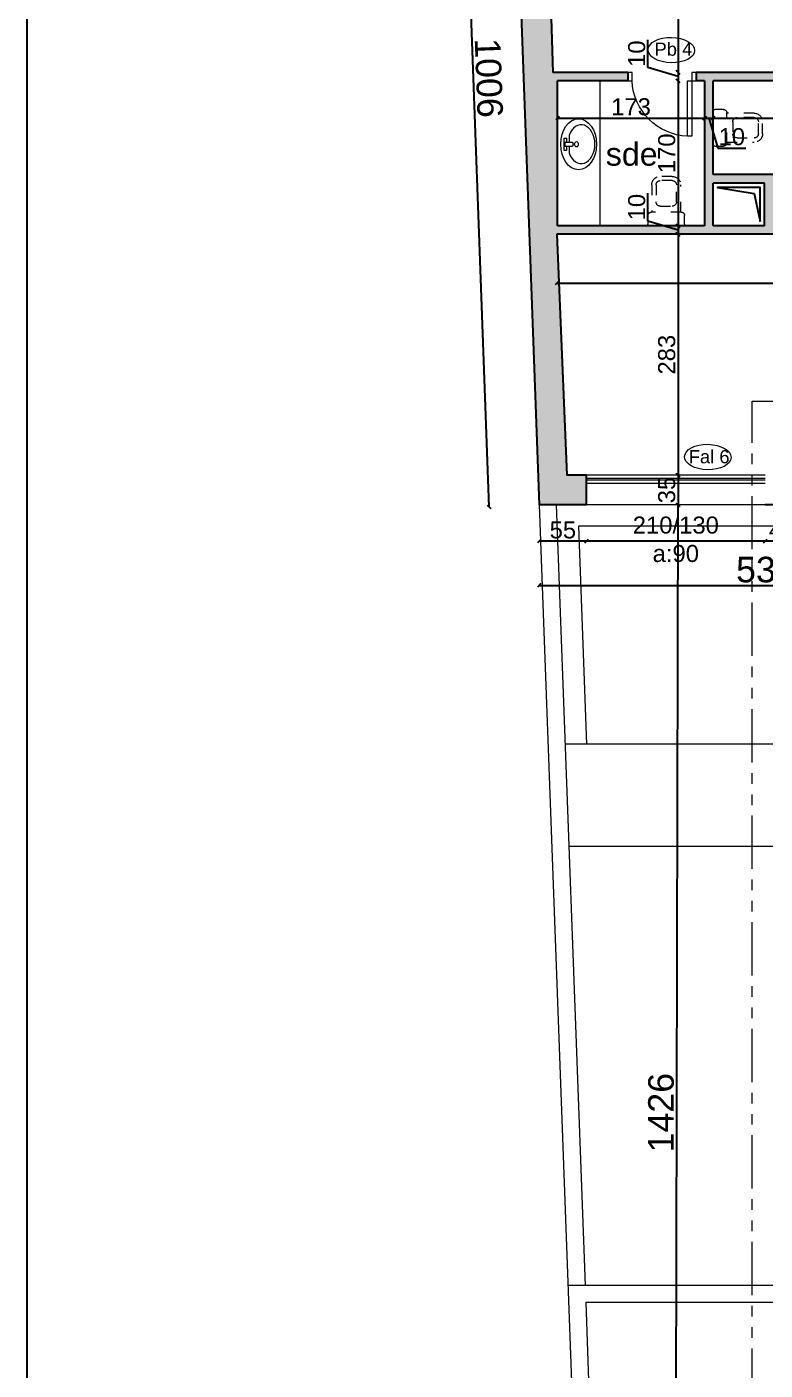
# Model space of a CAD drawing. Header units: millimetres. Extents: x 2804 to 3317, y 6834 to 7064.
# Drawn here: x 2840.41 to 2849.06, y 6885.93 to 6901.69 of the extents above; entities that cross this region are included whole.
import ezdxf

# ---------------------------------------------------------------- set-up
doc = ezdxf.new("R2010")
doc.units = ezdxf.units.MM
doc.header["$PDMODE"] = 1
doc.linetypes.add('ACAD_ISO03W100', pattern=[30, 12, -18])
doc.linetypes.add('PHANTOM2', pattern=[1.25, 0.625, -0.125, 0.125, -0.125, 0.125, -0.125])
for name, color, linetype, lineweight in [('cotation', 3, 'Continuous', 30), ('menuise', 50, 'Continuous', 18), ('texte', 3, 'Continuous', 9), ('zin fin', 6, 'Continuous', 9), ('Zin inter', 80, 'ACAD_ISO03W100', 5), ('zin menuiserie', 150, 'Continuous', 5), ('Zin mur', 30, 'Continuous', 30), ('zin sanit', 150, 'Continuous', 5)]:
    doc.layers.add(name, color=color, linetype=linetype, lineweight=lineweight)
doc.layers.add('zin hatch mur', color=8, linetype='Continuous')
doc.layers.add('zin texte', color=33, linetype='Continuous')
doc.styles.add('ARIAL', font='arial.ttf')
doc.styles.add('PsikTxtStyle', font='arial.ttf')
doc.styles.get("Standard").update_dxf_attribs({"font": 'arial.ttf'})
doc.dimstyles.new('cotation 100', dxfattribs={"dimtxt": 0.2, "dimasz": 0.04, "dimexe": 0, "dimexo": 0, "dimgap": 0.03, "dimtad": 1, "dimdec": 0, "dimlfac": 100, "dimdsep": 46, "dimtxsty": 'ARIAL', "dimblk": 'OBLIQUE', "dimcen": 0.09, "dimse1": 1, "dimse2": 1, "dimclrd": 256, "dimclre": 256, "dimclrt": 256, "dimadec": 3, "dimazin": 2, "dimtfac": 1, "dimtdec": 0, "dimtofl": 0, "dimtmove": 1, "dimatfit": 3, "dimfxl": 0, "dimtolj": 1, "dimtzin": 0, "dimlwd": -1, "dimlwe": -1, "dimarcsym": 0})

# ---------------------------------------------------------------- blocks, each defined once
blk = doc.blocks.new('C3A7SB3P')
at = {"layer": 'zin sanit', "linetype": 'ByBlock'}
for p, q in [((0, -19.5), (0, 19.5)), ((0, -17), (0, 17)), ((2, 21.5), (12, 21.5)), ((16, 17.5), (16, -17.5)), ((16, 17), (48, 17)), ((23, -7), (23, 7)), ((28, 12), (48, 12)), ((53, 7), (53, -7)), ((58, 7), (58, -7)), ((48, -12), (28, -12)), ((12, -21.5), (2, -21.5)), ((48, -17), (16, -17))]:
    blk.add_line(p, q, dxfattribs=at)
for centre, radius, start, end in [((2, 19.5), 2, 90, 180), ((12, 17.5), 4, 0, 90), ((48, 7), 10, 0, 90), ((28, 7), 5, 90, 180), ((48, 7), 5, 0, 90), ((28, -7), 5, 180, 270), ((48, -7), 5, 270, 0), ((48, -7), 10, 270, 0), ((2, -19.5), 2, 180, 270), ((12, -17.5), 4, 270, 0)]:
    blk.add_arc(centre, radius, start, end, dxfattribs=at)
blk = doc.blocks.new('P70')
at = {"layer": 'zin menuiserie'}
for p, q in [((0, 650), (0, 0)), ((50, 650), (0, 650)), ((50, 0), (50, 650)), ((-700, 0), (-650, 0)), ((-700, -100), (-700, 0)), ((-650, 0), (-650, -100)), ((0, 0), (100, 0)), ((50, -100), (50, 0)), ((100, 0), (100, -100)), ((-650, -100), (-700, -100)), ((100, -100), (50, -100))]:
    blk.add_line(p, q, dxfattribs=at)
blk.add_arc((31, -31), 682, 92.6275, 177.3725, dxfattribs=at)
blk = doc.blocks.new('lll')
at = {"layer": 'zin sanit'}
for p, q in [((2861.728, 7185.894), (2861.663, 7185.894)), ((2861.686, 7185.944), (2861.809, 7185.944)), ((2861.686, 7185.919), (2861.686, 7185.944)), ((2861.728, 7185.919), (2861.686, 7185.919)), ((2861.768, 7185.937), (2861.728, 7185.937)), ((2861.728, 7185.937), (2861.728, 7185.861)), ((2861.768, 7185.937), (2861.768, 7185.861)), ((2861.809, 7185.919), (2861.768, 7185.919)), ((2861.832, 7185.894), (2861.768, 7185.894)), ((2861.809, 7185.944), (2861.809, 7185.919))]:
    blk.add_line(p, q, dxfattribs=at)
for centre, major_axis, start_param, end_param in [((2861.748, 7185.801), (0.25, 0), 4.712389, 10.995574), ((2861.748, 7185.775), (0.19, 0), 2.032408, 7.39237), ((2861.748, 7185.823), (-0.0258, 0), 1.570796326798575, 7.853981633978161), ((2861.748, 7185.87), (0.0235, 0), 3.694408, 5.73037)]:
    blk.add_ellipse(centre, major_axis=major_axis, ratio=0.7, start_param=start_param, end_param=end_param, dxfattribs=at)
blk = doc.blocks.new('_Oblique')
at = {"color": 0, "linetype": 'ByBlock', "lineweight": -2}
blk.add_line((-0.5, -0.5), (0.5, 0.5), dxfattribs=at)
blk = doc.blocks.new('*D159')
at = {"layer": 'cotation', "transparency": 16777216}
blk.add_line((2848.042, 6905.68), (2848.042, 6901.152), dxfattribs=at)
at = {"layer": 'Defpoints', "color": 0, "transparency": 16777216}
for p in [(2847.89, 6905.68), (2847.889, 6901.152), (2848.042, 6901.152)]:
    blk.add_point(p, dxfattribs=at)
at = {"layer": 'cotation', "transparency": 16777216, "xscale": 0.04, "yscale": 0.04, "zscale": 0.04}
for p, rotation in [((2848.042, 6905.68), 90), ((2848.042, 6901.152), 270)]:
    blk.add_blockref('_Oblique', p, dxfattribs=dict(at, rotation=rotation))
at = {"layer": 'cotation', "transparency": 16777216, "insert": (2847.91, 6903.416), "char_height": 0.2, "attachment_point": 5, "rotation": 90, "style": 'ARIAL'}
blk.add_mtext('\\A1;453', dxfattribs=at)
blk = doc.blocks.new('*D160')
at = {"layer": 'cotation', "transparency": 16777216}
blk.add_line((2848.042, 6899.252), (2848.042, 6896.427), dxfattribs=at)
at = {"layer": 'Defpoints', "color": 0, "transparency": 16777216}
for p in [(2848.042, 6899.252), (2848.042, 6896.427), (2848.042, 6896.427)]:
    blk.add_point(p, dxfattribs=at)
at = {"layer": 'cotation', "transparency": 16777216, "xscale": 0.04, "yscale": 0.04, "zscale": 0.04}
for p, rotation in [((2848.042, 6899.252), 90), ((2848.042, 6896.427), 270)]:
    blk.add_blockref('_Oblique', p, dxfattribs=dict(at, rotation=rotation))
at = {"layer": 'cotation', "transparency": 16777216, "insert": (2847.91, 6897.84), "char_height": 0.2, "attachment_point": 5, "rotation": 90, "style": 'ARIAL'}
blk.add_mtext('\\A1;283', dxfattribs=at)
blk = doc.blocks.new('*D165')
at = {"layer": 'cotation', "transparency": 16777216}
blk.add_line((2848.042, 6901.052), (2848.042, 6899.352), dxfattribs=at)
at = {"layer": 'Defpoints', "color": 0, "transparency": 16777216}
for p in [(2848.042, 6901.052), (2848.042, 6899.352), (2848.042, 6899.352)]:
    blk.add_point(p, dxfattribs=at)
at = {"layer": 'cotation', "transparency": 16777216, "xscale": 0.04, "yscale": 0.04, "zscale": 0.04}
for p, rotation in [((2848.042, 6901.052), 90), ((2848.042, 6899.352), 270)]:
    blk.add_blockref('_Oblique', p, dxfattribs=dict(at, rotation=rotation))
at = {"layer": 'cotation', "transparency": 16777216, "insert": (2847.91, 6900.202), "char_height": 0.2, "attachment_point": 5, "rotation": 90, "style": 'ARIAL'}
blk.add_mtext('\\A1;170', dxfattribs=at)
blk = doc.blocks.new('*D178')
at = {"layer": 'cotation', "transparency": 16777216}
blk.add_line((2848.012, 6881.82), (2848.042, 6896.075), dxfattribs=at)
at = {"layer": 'Defpoints', "color": 0, "transparency": 16777216}
for p in [(2846.97, 6896.077), (2848.042, 6896.075), (2846.94, 6881.822)]:
    blk.add_point(p, dxfattribs=at)
at = {"layer": 'cotation', "transparency": 16777216, "xscale": 0.04, "yscale": 0.04, "zscale": 0.04}
for p, rotation in [((2848.042, 6896.075), 89.87942035938507), ((2848.012, 6881.82), 269.8794203593851)]:
    blk.add_blockref('_Oblique', p, dxfattribs=dict(at, rotation=rotation))
at = {"layer": 'cotation', "transparency": 16777216, "insert": (2847.844, 6888.948), "char_height": 0.3, "attachment_point": 5, "rotation": 89.8794, "style": 'ARIAL'}
blk.add_mtext('\\A1;1426', dxfattribs=at)
blk = doc.blocks.new('*D184')
at = {"layer": 'cotation', "transparency": 16777216}
blk.add_line((2846.415, 6895.134), (2851.73, 6895.134), dxfattribs=at)
at = {"layer": 'Defpoints', "color": 0, "transparency": 16777216}
for p in [(2846.415, 6896.077), (2851.73, 6896.077), (2851.73, 6895.134)]:
    blk.add_point(p, dxfattribs=at)
at = {"layer": 'cotation', "transparency": 16777216, "xscale": 0.04, "yscale": 0.04, "zscale": 0.04, "rotation": 180}
blk.add_blockref('_Oblique', (2846.415, 6895.134), dxfattribs=at)
at = {"layer": 'cotation', "transparency": 16777216, "xscale": 0.04, "yscale": 0.04, "zscale": 0.04}
blk.add_blockref('_Oblique', (2851.73, 6895.134), dxfattribs=at)
at = {"layer": 'cotation', "transparency": 16777216, "insert": (2849.072, 6895.317), "char_height": 0.3, "attachment_point": 5, "style": 'ARIAL'}
blk.add_mtext('\\A1;531', dxfattribs=at)
blk = doc.blocks.new('*D186')
at = {"layer": 'cotation', "transparency": 16777216}
blk.add_line((2846.621, 6898.68), (2853.111, 6898.68), dxfattribs=at)
at = {"layer": 'Defpoints', "color": 0, "transparency": 16777216}
for p in [(2846.621, 6899.252), (2853.111, 6899.252), (2853.111, 6898.68)]:
    blk.add_point(p, dxfattribs=at)
at = {"layer": 'cotation', "transparency": 16777216, "xscale": 0.04, "yscale": 0.04, "zscale": 0.04, "rotation": 180}
blk.add_blockref('_Oblique', (2846.621, 6898.68), dxfattribs=at)
at = {"layer": 'cotation', "transparency": 16777216, "xscale": 0.04, "yscale": 0.04, "zscale": 0.04}
blk.add_blockref('_Oblique', (2853.111, 6898.68), dxfattribs=at)
at = {"layer": 'cotation', "transparency": 16777216, "insert": (2849.866, 6898.812), "char_height": 0.2, "attachment_point": 5, "style": 'ARIAL'}
blk.add_mtext('\\A1;649', dxfattribs=at)
blk = doc.blocks.new('*D192')
at = {"layer": 'cotation', "transparency": 16777216}
blk.add_line((2845.455, 6906.104), (2845.825, 6896.055), dxfattribs=at)
at = {"layer": 'Defpoints', "color": 0, "transparency": 16777216}
for p in [(2846.045, 6906.126), (2845.825, 6896.055), (2846.415, 6896.077)]:
    blk.add_point(p, dxfattribs=at)
at = {"layer": 'cotation', "transparency": 16777216, "xscale": 0.04, "yscale": 0.04, "zscale": 0.04}
for p, rotation in [((2845.455, 6906.104), 92.10827966792719), ((2845.825, 6896.055), 272.1082796679273)]:
    blk.add_blockref('_Oblique', p, dxfattribs=dict(at, rotation=rotation))
at = {"layer": 'cotation', "transparency": 16777216, "insert": (2845.823, 6901.086), "char_height": 0.3, "attachment_point": 5, "rotation": 272.1083, "style": 'ARIAL'}
blk.add_mtext('\\A1;1006', dxfattribs=at)
blk = doc.blocks.new('*D449')
at = {"layer": 'cotation', "transparency": 16777216}
blk.add_line((2849.463, 6895.652), (2849.063, 6895.652), dxfattribs=at)
at = {"layer": 'Defpoints', "color": 0, "transparency": 16777216}
for p in [(2849.063, 6896.077), (2849.463, 6896.077), (2849.063, 6895.652)]:
    blk.add_point(p, dxfattribs=at)
at = {"layer": 'cotation', "transparency": 16777216, "xscale": 0.04, "yscale": 0.04, "zscale": 0.04, "rotation": 180}
blk.add_blockref('_Oblique', (2849.063, 6895.652), dxfattribs=at)
at = {"layer": 'cotation', "transparency": 16777216, "xscale": 0.04, "yscale": 0.04, "zscale": 0.04}
blk.add_blockref('_Oblique', (2849.463, 6895.652), dxfattribs=at)
at = {"layer": 'cotation', "transparency": 16777216, "insert": (2849.263, 6895.784), "char_height": 0.2, "attachment_point": 5, "style": 'ARIAL'}
blk.add_mtext('\\A1;40', dxfattribs=at)
blk = doc.blocks.new('*D450')
at = {"layer": 'cotation', "transparency": 16777216}
blk.add_line((2849.063, 6895.652), (2846.968, 6895.652), dxfattribs=at)
at = {"layer": 'Defpoints', "color": 0, "transparency": 16777216}
for p in [(2846.968, 6896.077), (2849.063, 6896.077), (2846.968, 6895.652)]:
    blk.add_point(p, dxfattribs=at)
at = {"layer": 'cotation', "transparency": 16777216, "xscale": 0.04, "yscale": 0.04, "zscale": 0.04, "rotation": 180}
blk.add_blockref('_Oblique', (2846.968, 6895.652), dxfattribs=at)
at = {"layer": 'cotation', "transparency": 16777216, "xscale": 0.04, "yscale": 0.04, "zscale": 0.04}
blk.add_blockref('_Oblique', (2849.063, 6895.652), dxfattribs=at)
at = {"layer": 'cotation', "transparency": 16777216, "insert": (2848.016, 6895.673), "char_height": 0.2, "attachment_point": 5, "style": 'ARIAL'}
blk.add_mtext('\\A1;210/130\\Pa:90', dxfattribs=at)
blk = doc.blocks.new('*D451')
at = {"layer": 'cotation', "transparency": 16777216}
blk.add_line((2846.968, 6895.652), (2846.415, 6895.652), dxfattribs=at)
at = {"layer": 'Defpoints', "color": 0, "transparency": 16777216}
for p in [(2846.415, 6896.077), (2846.968, 6896.077), (2846.415, 6895.652)]:
    blk.add_point(p, dxfattribs=at)
at = {"layer": 'cotation', "transparency": 16777216, "xscale": 0.04, "yscale": 0.04, "zscale": 0.04, "rotation": 180}
blk.add_blockref('_Oblique', (2846.415, 6895.652), dxfattribs=at)
at = {"layer": 'cotation', "transparency": 16777216, "xscale": 0.04, "yscale": 0.04, "zscale": 0.04}
blk.add_blockref('_Oblique', (2846.968, 6895.652), dxfattribs=at)
at = {"layer": 'cotation', "transparency": 16777216, "insert": (2846.692, 6895.783), "char_height": 0.2, "attachment_point": 5, "style": 'ARIAL'}
blk.add_mtext('\\A1;55', dxfattribs=at)
blk = doc.blocks.new('*D818')
at = {"layer": 'cotation', "transparency": 16777216}
for p, q in [((2847.69, 6901.208), (2847.69, 6901.535)), ((2848.042, 6901.102), (2847.69, 6901.208)), ((2848.042, 6901.152), (2848.042, 6901.052))]:
    blk.add_line(p, q, dxfattribs=at)
at = {"layer": 'Defpoints', "color": 0, "transparency": 16777216}
for p in [(2847.889, 6901.152), (2848.042, 6901.052), (2848.354, 6901.052)]:
    blk.add_point(p, dxfattribs=at)
at = {"layer": 'cotation', "transparency": 16777216, "xscale": 0.04, "yscale": 0.04, "zscale": 0.04}
for p, rotation in [((2848.042, 6901.152), 90), ((2848.042, 6901.052), 270)]:
    blk.add_blockref('_Oblique', p, dxfattribs=dict(at, rotation=rotation))
at = {"layer": 'cotation', "transparency": 16777216, "insert": (2847.558, 6901.371), "char_height": 0.2, "attachment_point": 5, "rotation": 90, "style": 'ARIAL'}
blk.add_mtext('\\A1;10', dxfattribs=at)
blk = doc.blocks.new('*D819')
at = {"layer": 'cotation', "transparency": 16777216}
for p, q in [((2847.69, 6899.408), (2847.69, 6899.735)), ((2848.042, 6899.302), (2847.69, 6899.408)), ((2848.042, 6899.352), (2848.042, 6899.252))]:
    blk.add_line(p, q, dxfattribs=at)
at = {"layer": 'Defpoints', "color": 0, "transparency": 16777216}
for p in [(2848.042, 6899.352), (2848.042, 6899.252), (2848.362, 6899.252)]:
    blk.add_point(p, dxfattribs=at)
at = {"layer": 'cotation', "transparency": 16777216, "xscale": 0.04, "yscale": 0.04, "zscale": 0.04}
for p, rotation in [((2848.042, 6899.352), 90), ((2848.042, 6899.252), 270)]:
    blk.add_blockref('_Oblique', p, dxfattribs=dict(at, rotation=rotation))
at = {"layer": 'cotation', "transparency": 16777216, "insert": (2847.558, 6899.571), "char_height": 0.2, "attachment_point": 5, "rotation": 90, "style": 'ARIAL'}
blk.add_mtext('\\A1;10', dxfattribs=at)
blk = doc.blocks.new('*D829')
at = {"layer": 'cotation', "transparency": 16777216}
blk.add_line((2848.042, 6896.427), (2848.042, 6896.077), dxfattribs=at)
at = {"layer": 'Defpoints', "color": 0, "transparency": 16777216}
for p in [(2848.042, 6896.427), (2848.042, 6896.077), (2848.285, 6896.077)]:
    blk.add_point(p, dxfattribs=at)
at = {"layer": 'cotation', "transparency": 16777216, "xscale": 0.04, "yscale": 0.04, "zscale": 0.04}
for p, rotation in [((2848.042, 6896.427), 90), ((2848.042, 6896.077), 270)]:
    blk.add_blockref('_Oblique', p, dxfattribs=dict(at, rotation=rotation))
at = {"layer": 'cotation', "transparency": 16777216, "insert": (2847.91, 6896.252), "char_height": 0.2, "attachment_point": 5, "rotation": 90, "style": 'ARIAL'}
blk.add_mtext('\\A1;35', dxfattribs=at)
blk = doc.blocks.new('*D861')
at = {"layer": 'cotation', "transparency": 16777216}
blk.add_line((2846.628, 6900.615), (2848.354, 6900.615), dxfattribs=at)
at = {"layer": 'Defpoints', "color": 0, "transparency": 16777216}
for p in [(2846.628, 6901.052), (2848.354, 6901.052), (2848.354, 6900.615)]:
    blk.add_point(p, dxfattribs=at)
at = {"layer": 'cotation', "transparency": 16777216, "xscale": 0.04, "yscale": 0.04, "zscale": 0.04, "rotation": 180}
blk.add_blockref('_Oblique', (2846.628, 6900.615), dxfattribs=at)
at = {"layer": 'cotation', "transparency": 16777216, "xscale": 0.04, "yscale": 0.04, "zscale": 0.04}
blk.add_blockref('_Oblique', (2848.354, 6900.615), dxfattribs=at)
at = {"layer": 'cotation', "transparency": 16777216, "insert": (2847.491, 6900.747), "char_height": 0.2, "attachment_point": 5, "style": 'ARIAL'}
blk.add_mtext('\\A1;173', dxfattribs=at)
blk = doc.blocks.new('*D862')
at = {"layer": 'cotation', "transparency": 16777216}
for p, q in [((2848.354, 6900.615), (2848.454, 6900.615)), ((2848.404, 6900.615), (2848.509, 6900.264)), ((2848.509, 6900.264), (2848.836, 6900.264))]:
    blk.add_line(p, q, dxfattribs=at)
at = {"layer": 'Defpoints', "color": 0, "transparency": 16777216}
for p in [(2848.354, 6901.052), (2848.454, 6901.052), (2848.454, 6900.615)]:
    blk.add_point(p, dxfattribs=at)
at = {"layer": 'cotation', "transparency": 16777216, "xscale": 0.04, "yscale": 0.04, "zscale": 0.04, "rotation": 180}
blk.add_blockref('_Oblique', (2848.354, 6900.615), dxfattribs=at)
at = {"layer": 'cotation', "transparency": 16777216, "xscale": 0.04, "yscale": 0.04, "zscale": 0.04}
blk.add_blockref('_Oblique', (2848.454, 6900.615), dxfattribs=at)
at = {"layer": 'cotation', "transparency": 16777216, "insert": (2848.673, 6900.396), "char_height": 0.2, "attachment_point": 5, "style": 'ARIAL'}
blk.add_mtext('\\A1;10', dxfattribs=at)
blk = doc.blocks.new('*D863')
at = {"layer": 'cotation', "transparency": 16777216}
blk.add_line((2848.454, 6900.615), (2850.636, 6900.615), dxfattribs=at)
at = {"layer": 'Defpoints', "color": 0, "transparency": 16777216}
for p in [(2848.454, 6901.052), (2850.636, 6901.052), (2850.636, 6900.615)]:
    blk.add_point(p, dxfattribs=at)
at = {"layer": 'cotation', "transparency": 16777216, "xscale": 0.04, "yscale": 0.04, "zscale": 0.04, "rotation": 180}
blk.add_blockref('_Oblique', (2848.454, 6900.615), dxfattribs=at)
at = {"layer": 'cotation', "transparency": 16777216, "xscale": 0.04, "yscale": 0.04, "zscale": 0.04}
blk.add_blockref('_Oblique', (2850.636, 6900.615), dxfattribs=at)
at = {"layer": 'cotation', "transparency": 16777216, "insert": (2849.545, 6900.747), "char_height": 0.2, "attachment_point": 5, "style": 'ARIAL'}
blk.add_mtext('\\A1;218', dxfattribs=at)
blk = doc.blocks.new('pb3')
at = {"layer": 'menuise'}
blk.add_ellipse((2903.957, 6929.88), major_axis=(-0.273, 0.005), ratio=0.546469, start_param=-1.570796, end_param=4.712389, dxfattribs=at)
at = {"layer": 'menuise', "insert": (2903.759, 6929.968), "char_height": 0.1544, "width": 2.34126, "attachment_point": 1, "style": 'PsikTxtStyle'}
blk.add_mtext('Pb 4', dxfattribs=at)
blk = doc.blocks.new('fal6')
at = {"layer": 'menuise'}
blk.add_ellipse((2848.391, 7006.845), major_axis=(-0.273, 0.005), ratio=0.546469, start_param=-1.570796, end_param=4.712389, dxfattribs=at)
at = {"layer": 'menuise', "insert": (2848.167, 7006.926), "char_height": 0.1544, "width": 2.34126, "attachment_point": 1, "style": 'PsikTxtStyle'}
blk.add_mtext('Fal 6', dxfattribs=at)

msp = doc.modelspace()

# ---------------------------------------------------------------- hatches: boundary and pattern name
at = {"layer": 'zin hatch mur'}
h = msp.add_hatch(color=256, dxfattribs=at)
h.dxf.hatch_style = 1
h.paths.add_polyline_path([(2846.628, 6901.052), (2847.454, 6901.052), (2847.454, 6901.152), (2846.576, 6901.152), (2846.409, 6906.127), (2846.045, 6906.126), (2846.415, 6896.077), (2846.968, 6896.077), (2846.968, 6896.427), (2846.738, 6896.427), (2846.621, 6899.252), (2853.111, 6899.252), (2854.061, 6900.202), (2853.111, 6901.152), (2852.969, 6901.152), (2852.969, 6901.052), (2853.069, 6901.052), (2853.919, 6900.202), (2853.069, 6899.352), (2850.736, 6899.352), (2850.736, 6900.152), (2850.636, 6900.152), (2850.636, 6899.352), (2849.154, 6899.352), (2849.154, 6899.952), (2848.454, 6899.952), (2848.454, 6901.052), (2850.636, 6901.052), (2850.636, 6900.952), (2850.736, 6900.952), (2850.736, 6901.052), (2852.069, 6901.052), (2852.069, 6901.152), (2848.254, 6901.152), (2848.254, 6901.052), (2848.354, 6901.052), (2848.354, 6899.352), (2846.628, 6899.352)])
h.paths.add_polyline_path([(2848.454, 6899.852), (2849.054, 6899.852), (2849.054, 6899.352), (2848.454, 6899.352)], flags=16)
h.paths.add_polyline_path([(2848.504, 6899.802), (2849.004, 6899.802), (2849.004, 6899.402), (2848.934, 6899.732)], flags=0)
h.paths.add_polyline_path([(2849.004, 6899.802), (2848.504, 6899.802), (2848.934, 6899.732), (2849.004, 6899.402)], flags=0)

# ---------------------------------------------------------------- linework, layer by layer
at = {"layer": 'cotation'}
msp.add_lwpolyline([(2876.35, 6911.363), (2840.408, 6911.363), (2840.408, 6874.25), (2876.35, 6874.25)], close=True, dxfattribs=at)
at = {"layer": 'texte', "linetype": 'PHANTOM2', "lineweight": 9}
msp.add_lwpolyline([(2848.913, 6880.557), (2848.913, 6897.293), (2849.333, 6897.293), (2849.333, 6908.065)], dxfattribs=at)
at = {"layer": 'zin fin'}
for p, q in [((2846.415, 6896.077), (2846.94, 6881.822)), ((2846.615, 6896.077), (2846.952, 6886.922)), ((2849.063, 6896.077), (2846.968, 6896.077)), ((2846.875, 6895.827), (2846.969, 6893.269)), ((2849.839, 6895.827), (2846.875, 6895.827)), ((2850.089, 6893.269), (2846.719, 6893.269)), ((2850.089, 6892.069), (2846.763, 6892.069)), ((2852.238, 6886.922), (2846.752, 6886.922)), ((2846.96, 6886.722), (2847.133, 6882.022)), ((2851.988, 6886.722), (2846.96, 6886.722))]:
    msp.add_line(p, q, dxfattribs=at)
at = {"layer": 'zin menuiserie'}
for p, q in [((2849.063, 6896.427), (2846.968, 6896.427)), ((2849.063, 6896.387), (2846.968, 6896.387)), ((2849.063, 6896.367), (2846.968, 6896.367)), ((2849.063, 6896.327), (2846.968, 6896.327))]:
    msp.add_line(p, q, dxfattribs=at)
at = {"layer": 'Zin mur'}
for p, q in [((2846.045, 6906.126), (2846.415, 6896.077)), ((2846.424, 6905.677), (2846.576, 6901.152)), ((2847.454, 6901.152), (2846.576, 6901.152)), ((2847.454, 6901.052), (2846.628, 6901.052)), ((2846.628, 6899.352), (2846.628, 6901.052)), ((2847.454, 6901.152), (2847.454, 6901.052)), ((2852.069, 6901.152), (2848.254, 6901.152)), ((2848.254, 6901.152), (2848.254, 6901.052)), ((2848.354, 6901.052), (2848.254, 6901.052)), ((2848.354, 6901.052), (2848.354, 6899.352)), ((2850.636, 6901.052), (2848.454, 6901.052)), ((2848.454, 6899.952), (2848.454, 6901.052)), ((2849.154, 6899.952), (2848.454, 6899.952)), ((2849.054, 6899.852), (2848.454, 6899.852)), ((2848.454, 6899.352), (2848.454, 6899.852)), ((2849.054, 6899.352), (2849.054, 6899.852)), ((2848.354, 6899.352), (2846.628, 6899.352)), ((2849.054, 6899.352), (2848.454, 6899.352)), ((2846.621, 6899.252), (2846.738, 6896.427)), ((2853.111, 6899.252), (2846.621, 6899.252)), ((2846.968, 6896.427), (2846.738, 6896.427)), ((2846.968, 6896.077), (2846.968, 6896.427)), ((2846.968, 6896.077), (2846.415, 6896.077)), ((2849.463, 6896.077), (2849.063, 6896.077))]:
    msp.add_line(p, q, dxfattribs=at)
msp.add_lwpolyline([(2849.004, 6899.402), (2849.004, 6899.802), (2848.504, 6899.802), (2848.934, 6899.732), (2849.004, 6899.402)], dxfattribs=at)
at = {"layer": 'zin sanit'}
msp.add_line((2847.128, 6899.352), (2847.128, 6901.052), dxfattribs=at)

# ---------------------------------------------------------------- block references
at = {"layer": 'cotation'}
for name, p in [('pb3', (-55.993, -28.467)), ('fal6', (0, -110.206))]:
    msp.add_blockref(name, p, dxfattribs=at)
at = {"layer": 'Zin inter', "ltscale": 0.01}
for name, p, xscale, yscale, zscale, rotation in [('P70', (2848.154, 6901.052), -0.001, 0.001, 0.001, 180), ('C3A7SB3P', (2848.454, 6900.502), -0.01, 0.01, 0.01, 180), ('C3A7SB3P', (2847.904, 6899.352), -0.01, 0.01, 0.01, 270)]:
    msp.add_blockref(name, p, dxfattribs=dict(at, xscale=xscale, yscale=yscale, zscale=zscale, rotation=rotation))
at = {"layer": 'Zin mur', "xscale": 1.2, "yscale": 1.2, "zscale": 1.2, "rotation": 90.00000000001715}
msp.add_blockref('lll', (11469.838, 3466.211), dxfattribs=at)

# ---------------------------------------------------------------- texts
at = {"layer": 'zin texte', "insert": (2847.195, 6900.327), "char_height": 0.27, "attachment_point": 1}
msp.add_mtext_dynamic_manual_height_columns('sde', width=34.10317, gutter_width=12.5, heights=[0], dxfattribs=at)

# ---------------------------------------------------------------- dimensions: what is measured, and where the dimension line sits
at = {"layer": 'cotation'}
for p1, p2, distance, picture, middle in [((2846.045, 6906.126), (2846.415, 6896.077), -0.591, '*D192', (2845.823, 6901.086)), ((2846.415, 6896.0771), (2851.7296, 6896.0771), -0.943, '*D184', (2849.0723, 6895.3174)), ((2846.94, 6881.822), (2846.97, 6896.077), -1.072, '*D178', (2847.844, 6888.948))]:
    dim = msp.add_aligned_dim(p1=p1, p2=p2, distance=distance, dimstyle='cotation 100', override={"dimtxt": 0.3}, dxfattribs=at)
    dim.commit()
    dim.dimension.update_dxf_attribs({"geometry": picture, "text_midpoint": middle})
for base, p1, p2, picture, middle in [((2848.042, 6901.152), (2847.89, 6905.68), (2847.889, 6901.152), '*D159', (2847.91, 6903.416)), ((2848.042, 6901.052), (2847.889, 6901.152), (2848.354, 6901.052), '*D818', (2847.558, 6901.238)), ((2848.042, 6899.352), (2848.042, 6901.052), (2848.042, 6899.352), '*D165', (2847.91, 6900.202)), ((2848.042, 6899.252), (2848.042, 6899.352), (2848.362, 6899.252), '*D819', (2847.558, 6899.438)), ((2848.041702438, 6896.427123333), (2848.041702438, 6899.252123333), (2848.041702438, 6896.427123333), '*D160', (2847.909519627, 6897.839623333)), ((2848.042, 6896.077), (2848.042, 6896.427), (2848.285, 6896.077), '*D829', (2847.91, 6896.252))]:
    dim = msp.add_linear_dim(base=base, p1=p1, p2=p2, angle=90, dimstyle='cotation 100', dxfattribs=at)
    dim.commit()
    dim.dimension.update_dxf_attribs({"geometry": picture, "text_midpoint": middle})
for base, p1, p2, picture, middle in [((2848.354, 6900.615), (2846.628, 6901.052), (2848.354, 6901.052), '*D861', (2847.491, 6900.747)), ((2848.454, 6900.615), (2848.354, 6901.052), (2848.454, 6901.052), '*D862', (2848.539, 6900.396)), ((2850.636, 6900.615), (2848.454, 6901.052), (2850.636, 6901.052), '*D863', (2849.545, 6900.747)), ((2853.111, 6898.68), (2846.621, 6899.252), (2853.111, 6899.252), '*D186', (2849.866, 6898.812)), ((2846.415, 6895.652), (2846.968, 6896.077), (2846.415, 6896.077), '*D451', (2846.692, 6895.783)), ((2849.063, 6895.652), (2849.463, 6896.077), (2849.063, 6896.077), '*D449', (2849.263, 6895.784))]:
    dim = msp.add_linear_dim(base=base, p1=p1, p2=p2, dimstyle='cotation 100', dxfattribs=at)
    dim.commit()
    dim.dimension.update_dxf_attribs({"geometry": picture, "text_midpoint": middle})
dim = msp.add_linear_dim(base=(2846.9681, 6895.6517), p1=(2849.0632, 6896.0771), p2=(2846.9681, 6896.0771), text='<>/130\\Pa:90', dimstyle='cotation 100', dxfattribs=at)
dim.commit()
dim.dimension.update_dxf_attribs({"geometry": '*D450', "text_midpoint": (2848.0156, 6895.3723), "dimtype": 128})

doc.saveas('drawing.dxf')
